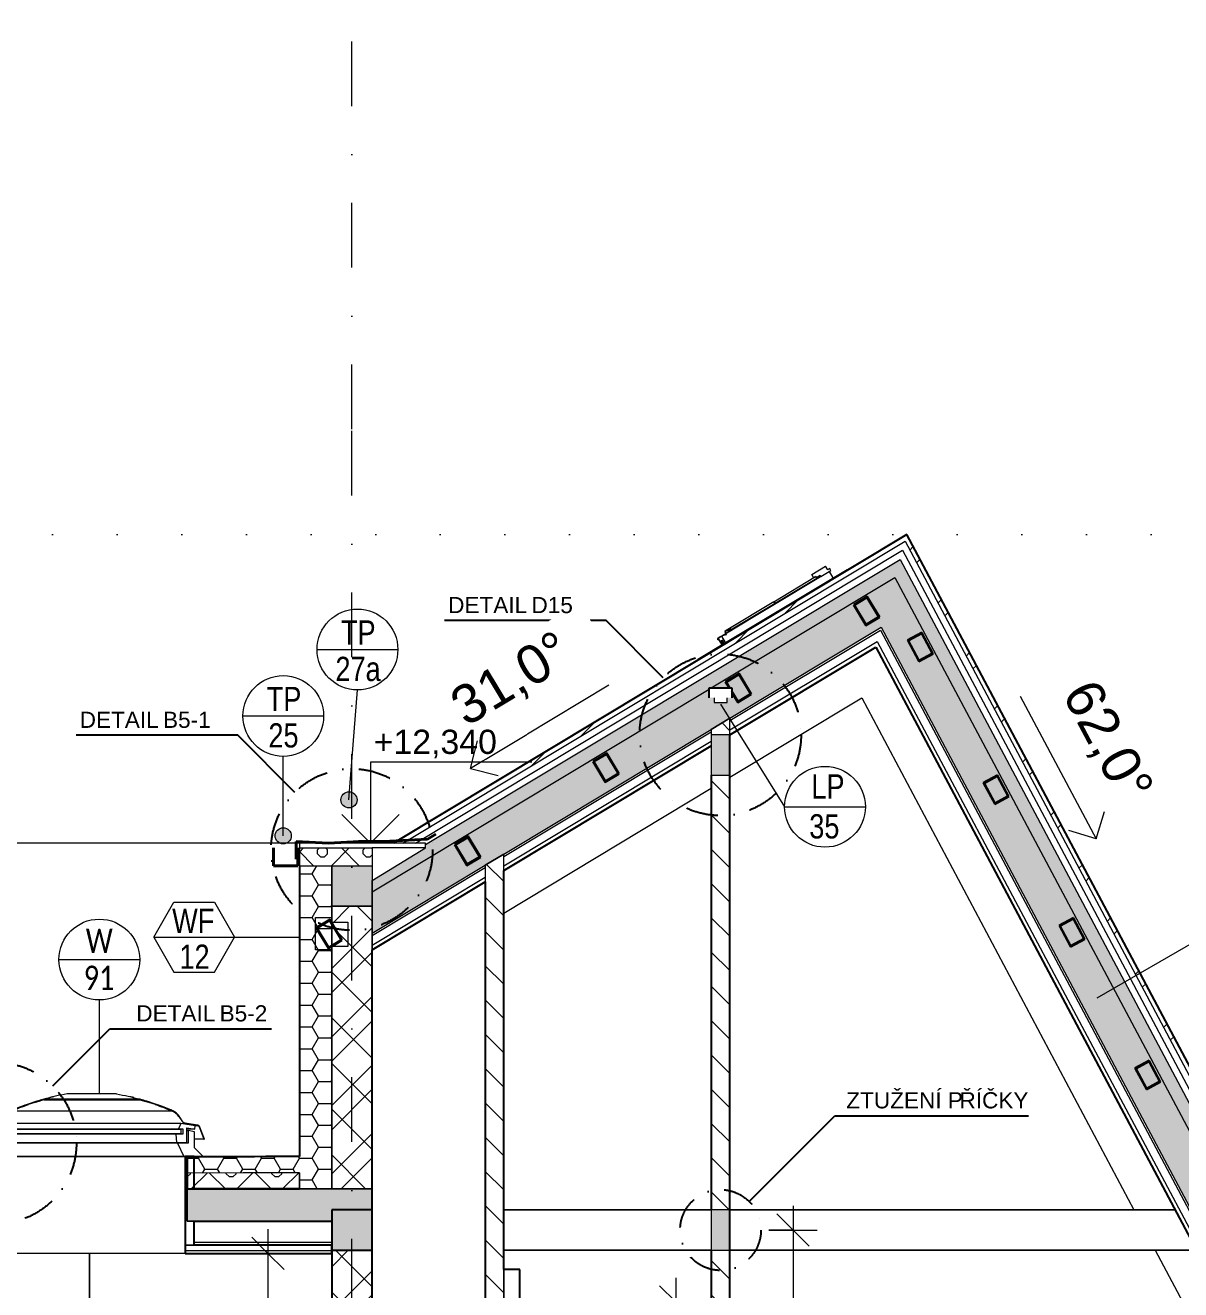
# Model space of a CAD drawing. Header units: millimetres. Extents: x -9657 to 178820, y -8645 to 72638.
# Drawn here: x -2624 to 4530, y 9576 to 17402 of the extents above; entities that cross this region are included whole.
import ezdxf

# ---------------------------------------------------------------- set-up
doc = ezdxf.new("R2010")
doc.units = ezdxf.units.MM
for name, pattern in [('HA_DashDot_10mm-S3mm', [1000, 400, -300, 0, -300]), ('HA_DashDot_4mm-S1mm', [400, 200, -100, 0, -100]), ('HA_Dot-S4mm', [400, 0, -400])]:
    doc.linetypes.add(name, pattern=pattern)
for name, color, linetype, lineweight in [('A-____-____-DIMS', 9, 'Continuous', 5), ('A-____-____-DIMS-100', 9, 'Continuous', 5), ('A-CLNG-____-MCUT', 9, 'Continuous', 25), ('A-CLNG-____-OTLN', 9, 'Continuous', 9), ('A-DETL-____-OTLN', 9, 'Continuous', 25), ('A-DETL-____-THIN', 9, 'Continuous', 9), ('A-DETL-____-WIDE', 9, 'Continuous', 40), ('A-DETL-GENF-OTLN', 9, 'Continuous', 9), ('A-FLOR-____-MCUT', 9, 'Continuous', 25), ('A-FLOR-____-OTLN', 9, 'Continuous', 9), ('A-FLOR-____-OVHD', 9, 'HA_DashDot_4mm-S1mm', 25), ('A-FLOR-____-PATT', 9, 'Continuous', 25), ('A-FLOR-LEVL-OTLN', 9, 'Continuous', 9), ('A-GENM-____-IDEN', 9, 'Continuous', 9), ('A-GLAZ-____-IDEN', 9, 'Continuous', 9), ('A-GLAZ-____-MCUT', 9, 'Continuous', 5), ('A-GLAZ-____-OTLN', 9, 'Continuous', 5), ('A-ROOF-____-MCUT', 9, 'Continuous', 25), ('A-ROOF-____-PATT', 9, 'Continuous', 25), ('A-WALL-____-MCUT', 9, 'Continuous', 25), ('A-WALL-____-OTLN', 9, 'Continuous', 9), ('A-WALL-____-PATT', 9, 'Continuous', 25), ('G-____-____-DIMS', 9, 'Continuous', 5), ('G-____-____-TEXT', 9, 'Continuous', 5), ('I-WALL-____-MCUT', 9, 'Continuous', 25), ('I-WALL-____-OTLN', 9, 'Continuous', 9), ('S-BEAM-____-MCUT', 9, 'Continuous', 25), ('S-COLS-____-OTLN', 9, 'Continuous', 9), ('S-GRID-____-OTLN', 9, 'Continuous', 5)]:
    doc.layers.add(name, color=color, linetype=linetype, lineweight=lineweight)
doc.styles.add('Arial_1', font='arial.ttf', dxfattribs={"height": 150})
doc.styles.add('Arial_2', font='arial.ttf', dxfattribs={"height": 100})
doc.styles.add('Arial_3', font='arial.ttf', dxfattribs={"width": 0.8, "height": 150})
doc.styles.add('Arial_4', font='arial.ttf', dxfattribs={"height": 240})
doc.styles.add('Calibri', font='calibri.ttf', dxfattribs={"width": 0.8, "height": 150})
doc.dimstyles.new('Inner_Dimensions_1', dxfattribs={"dimscale": 304.8, "dimtxt": 153.03891, "dimasz": 0.656168, "dimexe": 0.492126, "dimexo": 0.0625, "dimgap": 0.065617, "dimtad": 1, "dimdec": 0, "dimzin": 0, "dimdsep": 46, "dimtxsty": 'Arial_1', "dimblk1": 'OBLIQUE', "dimblk2": 'OBLIQUE', "dimsah": 1, "dimcen": 0.09, "dimdle": 0.492126, "dimazin": 0, "dimtfac": 1, "dimtdec": 4, "dimtix": 1, "dimtmove": 0, "dimatfit": 3, "dimfxl": 0.492126, "dimfxlon": 1, "dimtvp": 1, "dimtolj": 1, "dimtzin": 0, "dimlwd": 9, "dimlwe": 9, "dimarcsym": 2})
pattern_1 = [(45, (-4910.68, 1865.4), (-212.132, 212.132), []), (45, (-4760.68, 1865.4), (-212.132, 212.132), []), (315, (-4910.68, 1865.4), (141.4214, 141.4214), [])]
pattern_2 = [(135, (-4910.68, 1865.4), (-106.066, -106.066), [])]
pattern_3 = [(0, (-4910.684, 1865.4), (117.188, 67.658), [78.125, -156.25]), (120, (-4910.684, 1865.4), (-117.18755, 67.65879), [78.125, -156.25]), (60, (-4910.684, 1865.4), (0.00045, 135.31679), [0, -156.25, 78.125, 0])]
pattern_4 = [(45, (-4839.97, 1865.4), (-141.4214, 141.4214), []), (0, (-4614.63, 1931.64), (141.421, 141.421), [25, -257.843]), (45, (-4589.63, 1931.64), (-141.4214, 141.4214), [25, -175]), (90, (-4571.95, 1949.32), (-141.421, 141.421), [25, -257.843]), (135, (-4571.95, 1974.32), (-141.4214, -141.4214), [25, -175]), (0, (-4614.63, 1992), (141.421, 141.421), [25, -257.843]), (45, (-4632.3, 1974.32), (-141.4214, 141.4214), [25, -175]), (90, (-4632.31, 1949.32), (-141.421, 141.421), [25, -257.843]), (135, (-4614.63, 1931.64), (-141.4214, -141.4214), [25, -175]), (135, (-4647.13, 1865.4), (-141.4214, -141.4214), [])]

# ---------------------------------------------------------------- blocks, each defined once
blk = doc.blocks.new('Roof-Windows_VELUX_CXP_ISD-1 - CXP size 900x1200 _090120_-1781143-ŘEZ 3-3 OBJEKT C')
at = {"layer": 'A-GLAZ-____-MCUT', "color": 250}
for p, q in [((-1913.6, 10754.5), (-2509.9, 10754.5)), ((-2509.9, 10751.4), (-1913.6, 10751.4)), ((-2752.2, 10649.9), (-2776.1, 10615.7)), ((-2773.7, 10614), (-2749.8, 10648.2)), ((-2711.5, 10683.8), (-2710.2, 10681)), ((-2710.2, 10681), (-2711.5, 10683.8)), ((-1713.4, 10681), (-1712.1, 10683.8)), ((-1712.1, 10683.8), (-1713.4, 10681)), ((-1673.8, 10648.2), (-1649.9, 10614)), ((-1647.5, 10615.7), (-1671.3, 10649.9)), ((-2881.3, 10581), (-2908.3, 10506.9)), ((-2905.1, 10506.9), (-2878.4, 10580)), ((-2789.1, 10607.4), (-2865.9, 10593.9)), ((-2865.4, 10590.9), (-2788.5, 10604.5)), ((-2762.5, 10605.1), (-2852.1, 10589.3)), ((-2852.1, 10589.3), (-2848.5, 10568.6)), ((-2848.5, 10568.6), (-2799.3, 10577.3)), ((-2799.3, 10577.3), (-2799.3, 10487.2)), ((-2775.3, 10539.2), (-2775.3, 10570.8)), ((-2775.3, 10570.8), (-2749.3, 10570.8)), ((-1659.1, 10567.4), (-2764.5, 10567.4)), ((-2764.5, 10567.4), (-2764.5, 10543.4)), ((-2749.3, 10570.8), (-2762.5, 10605.1)), ((-1661.1, 10605.1), (-1674.3, 10570.8)), ((-1674.3, 10570.8), (-1648.3, 10570.8)), ((-1571.4, 10589.3), (-1661.1, 10605.1)), ((-1659.1, 10543.4), (-1659.1, 10567.4)), ((-1648.3, 10570.8), (-1648.3, 10539.2)), ((-1635.1, 10604.5), (-1558.2, 10590.9)), ((-1557.7, 10593.9), (-1634.5, 10607.4)), ((-1624.3, 10487.2), (-1624.3, 10577.3)), ((-1624.3, 10577.3), (-1575.1, 10568.6)), ((-1575.1, 10568.6), (-1571.4, 10589.3)), ((-1545.2, 10580), (-1518.5, 10506.9)), ((-1515.3, 10506.9), (-1542.3, 10581)), ((-2908.3, 10506.9), (-2905.1, 10506.9)), ((-2807.3, 10560.7), (-2848.3, 10553.4)), ((-2848.3, 10553.4), (-2848.3, 10454.7)), ((-2807.3, 10483), (-2807.3, 10560.7)), ((-2799.3, 10487.2), (-2736.6, 10487.2)), ((-2731.1, 10539.2), (-2775.3, 10539.2)), ((-2764.5, 10543.4), (-1659.1, 10543.4)), ((-2736.6, 10487.2), (-2731.1, 10539.2)), ((-1648.3, 10539.2), (-1692.5, 10539.2)), ((-1692.5, 10539.2), (-1687, 10487.2)), ((-1687, 10487.2), (-1624.3, 10487.2)), ((-1575.3, 10553.4), (-1616.3, 10560.7)), ((-1616.3, 10560.7), (-1616.3, 10483)), ((-1575.3, 10454.7), (-1575.3, 10553.4)), ((-1518.5, 10506.9), (-1515.3, 10506.9)), ((-2848.3, 10454.7), (-2901.8, 10400)), ((-2742.6, 10483), (-2807.3, 10483)), ((-2782.3, 10400), (-2742.6, 10483)), ((-1681, 10483), (-1641.3, 10400)), ((-1616.3, 10483), (-1681, 10483)), ((-1521.8, 10400), (-1575.3, 10454.7)), ((-2901.8, 10400), (-2782.3, 10400)), ((-1641.3, 10400), (-1521.8, 10400))]:
    blk.add_line(p, q, dxfattribs=at)
for centre, radius, start, end in [((-2074.8, 9191.5), 1622.4, 105.55715, 113.10417), ((-2074.8, 9191.5), 1619.4, 105.58673, 113.10187), ((-2348.8, 9191.5), 1622.4, 66.89583, 74.44285), ((-2348.8, 9191.5), 1619.4, 66.89813, 74.41327), ((-2670.2, 10592.7), 100, 114.34215, 145.09852), ((-2670.2, 10592.7), 97, 114.34215, 145.09852), ((-1753.4, 10592.7), 97, 34.90148, 65.65785), ((-1753.4, 10592.7), 100, 34.90148, 65.65785), ((-2862.5, 10574.2), 20, 99.99323, 159.95019), ((-2862.5, 10574.2), 17, 99.99323, 159.95019), ((-2792.5, 10627.1), 20, 279.99323, 325.09852), ((-2792.5, 10627.1), 23, 279.99323, 325.09852), ((-1631.1, 10627.1), 23, 214.90148, 260.00677), ((-1631.1, 10627.1), 20, 214.90148, 260.00677), ((-1561.1, 10574.2), 17, 20.04981, 80.00677), ((-1561.1, 10574.2), 20, 20.04981, 80.00677)]:
    blk.add_arc(centre, radius, start, end, dxfattribs=at)
at = {"layer": 'A-GLAZ-____-OTLN', "color": 250}
for p, q in [((-2059.3, 10787.9), (-2364.3, 10787.9)), ((-1713.4, 10681), (-2710.2, 10681)), ((-1713.4, 10681), (-2710.2, 10681)), ((-2799.3, 10568.6), (-2848.5, 10568.6)), ((-1661.1, 10605.1), (-2762.5, 10605.1)), ((-2749.3, 10570.8), (-1674.3, 10570.8)), ((-1575.1, 10568.6), (-1624.3, 10568.6)), ((-2848.3, 10506.9), (-2905.1, 10506.9)), ((-2807.3, 10560.7), (-2799.3, 10560.7)), ((-2736.6, 10487.2), (-1687, 10487.2)), ((-1692.5, 10539.2), (-2731.1, 10539.2)), ((-1624.3, 10560.7), (-1616.3, 10560.7)), ((-1518.5, 10506.9), (-1575.3, 10506.9)), ((-1681, 10483), (-2742.6, 10483)), ((-2782.3, 10400), (-1641.3, 10400))]:
    blk.add_line(p, q, dxfattribs=at)
for points in [[(-2710.2, 10681), (-2675.3, 10695.9), (-2639.8, 10709.6), (-2603.9, 10722)], [(-2567.4, 10734.2), (-2547.5, 10740.5), (-2527.4, 10746.5), (-2507.3, 10752.1)], [(-2364.3, 10787.9), (-2388.8, 10783.4), (-2437.6, 10773.4), (-2485.9, 10761.2), (-2509.9, 10754.5)], [(-2059.3, 10787.9), (-2034.8, 10783.4), (-1985.9, 10773.4), (-1937.6, 10761.2), (-1913.6, 10754.5)], [(-1916.3, 10752.1), (-1895.8, 10746.4), (-1875.3, 10740.3), (-1855, 10733.8)], [(-1819.7, 10722), (-1783.8, 10709.6), (-1748.4, 10695.9), (-1713.4, 10681)], [(-2734.4, 10665.4), (-2733, 10666.7), (-2731.5, 10667.9), (-2730, 10669.1)], [(-1693.6, 10669.1), (-1692.1, 10667.9), (-1690.6, 10666.7), (-1689.2, 10665.4)], [(-2788.5, 10604.5), (-2787, 10604.7), (-2784.1, 10605.5), (-2780.1, 10607.6), (-2776.5, 10610.4), (-2774.5, 10612.7), (-2773.7, 10614)], [(-1649.9, 10614), (-1649.1, 10612.7), (-1647.1, 10610.4), (-1643.5, 10607.6), (-1639.5, 10605.5), (-1636.6, 10604.7), (-1635.1, 10604.5)]]:
    blk.add_open_spline(points, degree=3, dxfattribs=at)
for points, knots in [([(-2523.5, 10750.6), (-2529.3, 10749), (-2551, 10742.6), (-2572.5, 10735.8), (-2588.3, 10730.5)], [0.4504462, 0.4504462, 0.4504462, 0.4504462, 0.5, 0.6371976, 0.6371976, 0.6371976, 0.6371976]), ([(-2446.3, 10770.8), (-2448.6, 10770.3), (-2457.2, 10768.2), (-2465.8, 10766.1), (-2472.1, 10764.5)], [0.23055033, 0.23055033, 0.23055033, 0.23055033, 0.25, 0.3038544, 0.3038544, 0.3038544, 0.3038544]), ([(-1951.5, 10764.5), (-1957.8, 10766.1), (-1966.4, 10768.2), (-1975, 10770.3), (-1977.3, 10770.8)], [-0.3038544, -0.3038544, -0.3038544, -0.3038544, -0.25, -0.23055033, -0.23055033, -0.23055033, -0.23055033]), ([(-1835.3, 10730.5), (-1851, 10735.8), (-1872.6, 10742.6), (-1894.3, 10749), (-1900.1, 10750.6)], [-0.6371976, -0.6371976, -0.6371976, -0.6371976, -0.5, -0.4504462, -0.4504462, -0.4504462, -0.4504462]), ([(-2736.4, 10667.7), (-2737.9, 10666.3), (-2743.7, 10660.9), (-2748.8, 10654.8), (-2752.2, 10649.9)], [0.5552585, 0.5552585, 0.5552585, 0.5552585, 0.6666667, 1, 1, 1, 1]), ([(-2711.5, 10683.8), (-2716.9, 10681.3), (-2723.8, 10677.4), (-2730.3, 10672.7), (-2731.8, 10671.4)], [0, 0, 0, 0, 0.3333333, 0.4447415, 0.4447415, 0.4447415, 0.4447415]), ([(-2618.7, 10720), (-2621.5, 10719), (-2652.7, 10707.8), (-2683.6, 10695.7), (-2711.5, 10683.8)], [0.7257366, 0.7257366, 0.7257366, 0.7257366, 0.75, 1, 1, 1, 1]), ([(-1712.1, 10683.8), (-1740, 10695.7), (-1770.9, 10707.8), (-1802.1, 10719), (-1804.9, 10720)], [-1, -1, -1, -1, -0.75, -0.7257366, -0.7257366, -0.7257366, -0.7257366]), ([(-1691.8, 10671.4), (-1693.3, 10672.7), (-1699.7, 10677.4), (-1706.6, 10681.3), (-1712.1, 10683.8)], [-0.4447415, -0.4447415, -0.4447415, -0.4447415, -0.3333333, 0, 0, 0, 0]), ([(-1671.3, 10649.9), (-1674.8, 10654.8), (-1679.9, 10660.9), (-1685.7, 10666.3), (-1687.2, 10667.7)], [-1, -1, -1, -1, -0.6666667, -0.5552585, -0.5552585, -0.5552585, -0.5552585]), ([(-2865.9, 10593.9), (-2867.7, 10593.6), (-2870.2, 10592.8), (-2873.2, 10591.1), (-2875, 10589.8), (-2876.3, 10588.6), (-2877.5, 10587.4), (-2879.4, 10585), (-2880.7, 10582.7), (-2881.3, 10581)], [0, 0, 0, 0, 0.25, 0.375, 0.5, 0.5625, 0.625, 0.75, 1, 1, 1, 1]), ([(-1542.3, 10581), (-1543, 10582.7), (-1544.1, 10585), (-1546.3, 10587.7), (-1547.9, 10589.2), (-1549.3, 10590.3), (-1550.7, 10591.3), (-1553.4, 10592.8), (-1555.9, 10593.6), (-1557.7, 10593.9)], [-1, -1, -1, -1, -0.75, -0.625, -0.5, -0.4375, -0.375, -0.25, 0, 0, 0, 0])]:
    blk.add_open_spline(points, degree=3, knots=knots, dxfattribs=at)
blk = doc.blocks.new('Roof-Windows_VELUX_GLL_1061 - CK02-1785915-ŘEZ 3-3 OBJEKT C')
at = {"layer": 'A-GLAZ-____-OTLN', "color": 250}
blk.add_line((2299.1, 13988.1), (2299.6, 13987.2), dxfattribs=at)
for centre, radius, start, end in [((1740.9, 13628.1), 36.5, 114.04752, 120.00698), ((1740.9, 13628.1), 35.5, 113.85161, 119.9931), ((1664.5, 13601.8), 2.83, 135.06556, 301), ((1687.7, 13589.1), 3.7, 109.89617, 211), ((1687.7, 13589.1), 1.7, 109.89617, 211)]:
    blk.add_arc(centre, radius, start, end, dxfattribs=at)
blk = doc.blocks.new('Roof-Windows_VELUX_GLL_1061 - CK02-V14-ŘEZ 3-3 OBJEKT C')
at = {"layer": 'A-GLAZ-____-OTLN', "color": 250}
for p, q in [((1711.6, 13581.2), (2464.2, 14033.4)), ((2244.8, 14001.4), (2331.1, 14053.3)), ((2302.5, 13990.6), (2363.3, 14027.1)), ((2344.2, 14031.5), (2331.1, 14053.3)), ((2356.3, 14038.8), (2344.2, 14031.5)), ((2378.4, 13981.9), (2354.4, 14021.8)), ((2363.3, 14027.1), (2356.3, 14038.8)), ((2466.7, 14029.1), (2464.2, 14033.4)), ((2299.6, 13987.2), (1688.3, 13619.9)), ((2011.2, 13834.2), (2269.1, 13989.2)), ((2276.1, 13977.7), (2018.1, 13822.7)), ((2277.6, 13975.2), (2019.6, 13820.2)), ((2255.7, 13983.2), (2244.8, 14001.4)), ((2255.7, 13983.2), (2270.8, 13992.3)), ((2269.1, 13989.2), (2276.1, 13977.7)), ((2270.8, 13992.3), (2275.3, 13984.8)), ((2275.3, 13984.8), (2297.8, 13998.4)), ((2276.1, 13977.7), (2277.6, 13975.2)), ((2294.2, 13996.2), (2299.1, 13988.1)), ((2297.8, 13998.4), (2302.5, 13990.6)), ((2299.1, 13988.1), (2299.6, 13987.2)), ((2011.2, 13834.2), (1725.3, 13662.5)), ((2018.1, 13822.7), (1732.3, 13650.9)), ((2019.6, 13820.2), (1733.8, 13648.4)), ((2011.2, 13834.2), (2018.1, 13822.7)), ((2018.1, 13822.7), (2011.2, 13834.2)), ((2018.1, 13822.7), (2019.6, 13820.2)), ((2019.6, 13820.2), (2018.1, 13822.7)), ((1711.6, 13581.2), (1688.3, 13619.9)), ((1722.6, 13659.7), (1707.4, 13650.6)), ((1707.4, 13650.6), (1714.7, 13631.5)), ((1708.7, 13650.1), (1723.1, 13658.8)), ((1716.7, 13629.1), (1708.7, 13650.1)), ((1731.3, 13649.4), (1716.2, 13640.3)), ((1716.2, 13640.3), (1717.3, 13637.3)), ((1732.3, 13650.9), (1725.3, 13662.5)), ((1734.1, 13647.4), (1728, 13657.4)), ((1744.2, 13667.2), (1730.5, 13663.1)), ((1730.7, 13662.1), (1740.8, 13665.1)), ((1732.9, 13646.7), (1731.3, 13649.4)), ((1733.8, 13648.4), (1732.3, 13650.9)), ((1740.8, 13665.1), (1744.2, 13667.2)), ((1540.1, 13478.1), (1711.6, 13581.2)), ((1666, 13599.4), (1668.9, 13601.1)), ((1690.7, 13568.6), (1667.7, 13607)), ((1668.9, 13601.1), (1689, 13567.6)), ((1678, 13589.8), (1701.3, 13598.2)), ((1684.6, 13587.2), (1694.4, 13570.9)), ((1696.1, 13571.9), (1686.3, 13588.3)), ((1701.4, 13598), (1686.5, 13592.6)), ((1687.2, 13590.7), (1691.9, 13592.5)), ((1691.9, 13592.5), (1701.5, 13576.6)), ((1711.6, 13581.2), (1714.1, 13576.9)), ((1714.1, 13576.9), (1711.6, 13581.2)), ((1540.1, 13478.1), (1542.7, 13473.9))]:
    blk.add_line(p, q, dxfattribs=at)
for centre, radius, start, end in [((1733.8, 13532.7), 100.7, 100.93413, 135.06556), ((1731.3, 13531.2), 99, 118.91634, 130.0115), ((1731.3, 13531.2), 99, 107.85253, 118.91633), ((1731.4, 13530.8), 99.3, 98.4924, 107.83387), ((1740.9, 13628.1), 36.5, 106.56542, 120.00698), ((1740.9, 13628.1), 35.5, 106.56542, 119.9931), ((1664.5, 13601.8), 2.83, 135.06556, 301), ((1687.7, 13589.1), 3.7, 109.89617, 211), ((1687.7, 13589.1), 1.7, 109.89617, 211)]:
    blk.add_arc(centre, radius, start, end, dxfattribs=at)
blk = doc.blocks.new('VĚNEC OSA C3 - VĚNEC OSA C3-2082209-ŘEZ 3-3 OBJEKT C')
at = {"layer": 'A-FLOR-____-OTLN', "color": 50}
for p, q in [((1738.2, 12748), (2554.5, 13238.5)), ((2554.5, 13238.5), (4239.2, 10070)), ((338.2, 11906.8), (1623.2, 12678.9)), ((1621.8, 10070), (338.2, 10070)), ((4239.2, 10070), (1738.2, 10070)), ((338.2, 9820), (1621.8, 9820)), ((1738.2, 9820), (4372.1, 9820)), ((4372.1, 9820), (4743.2, 9122.1))]:
    blk.add_line(p, q, dxfattribs=at)
blk = doc.blocks.new('185-01_OBJEKT C_Central_rvt-1-ŘEZ 3-3 OBJEKT C')
at = {"layer": 'A-FLOR-____-PATT', "lineweight": 9}
h = blk.add_hatch(color=254, dxfattribs=at)
h.paths.add_polyline_path([(-5661.8, 10000), (-2801.8, 10000), (-2801.8, 10200), (-5661.8, 10200)])
h.paths.add_polyline_path([(-726.8, 10000), (-476.8, 10000), (-476.8, 10200), (-1621.8, 10200), (-1621.8, 10000), (-824.9, 10000)])
at = {"layer": 'A-ROOF-____-PATT', "lineweight": 5}
h = blk.add_hatch(dxfattribs=at)
h.set_pattern_fill('FP_6', color=8, style=0, pattern_type=2)
h.set_pattern_definition([(45, (-4910.7, 1865.4), (-251.447, 251.447), []), (45, (-4910.7, 2246.4), (-251.447, 251.447), [])])
h.paths.add_polyline_path([(5183.2, 9768.7), (5183.2, 9832.6), (2834.4, 14250), (-344.4, 12340), (-286.1, 12340), (2822.8, 14208), (5099, 9927.1)])
h = blk.add_hatch(dxfattribs=at)
h.set_pattern_fill('FP_5', color=250, style=0, pattern_type=2)
h.set_pattern_definition(pattern_3)
h.paths.add_polyline_path([(5091.7, 9600), (5182.3, 9600), (2791.7, 14096), (-146.2, 12330.7), (-146.8, 12310), (-476.8, 12108.9), (-476.4, 12039), (1610.7, 13293.1), (1610.7, 13300), (1622.3, 13300), (2760.7, 13984), (5071.5, 9637.9)])
h = blk.add_hatch(dxfattribs=at)
h.set_pattern_fill('FP_5', color=250, style=0, pattern_type=2)
h.set_pattern_definition(pattern_3)
h.paths.add_polyline_path([(4842.5, 9600), (5091.7, 9600), (2760.7, 13984), (1622.3, 13300), (1750.7, 13300), (1750.7, 13240), (1720.7, 13240), (1720.7, 13210), (1640.7, 13210), (1640.7, 13240), (1610.7, 13240), (1610.7, 13293.1), (-476.8, 12038.8), (-476.4, 11782.3), (2675.2, 13676), (4822.3, 9637.9)])
h = blk.add_hatch(dxfattribs=at)
h.set_pattern_fill('FP_5', color=250, style=0, pattern_type=2)
h.set_pattern_definition(pattern_3)
h.paths.add_polyline_path([(-5381.8, 10284.3), (-2801.8, 10293.4), (-2801.8, 10393.4), (-5381.8, 10384.3)])
h.paths.add_polyline_path([(-1621.8, 10297.5), (-926.8, 10300), (-926.8, 10400), (-1621.8, 10397.6)])
h = blk.add_hatch(dxfattribs=at)
h.set_pattern_fill('FP_1', color=250, style=0, pattern_type=2)
h.set_pattern_definition(pattern_4)
h.paths.add_polyline_path([(-5381.8, 10200), (-2801.8, 10200), (-2801.8, 10293.4), (-5381.8, 10284.3), (-5381.8, 10263)])
h.paths.add_polyline_path([(-926.8, 10200), (-926.8, 10300), (-1621.8, 10297.5), (-1621.8, 10200), (-1521.8, 10200)])
at = {"layer": 'A-WALL-____-PATT', "lineweight": 5}
h = blk.add_hatch(dxfattribs=at)
h.set_pattern_fill('FP_4', color=250, style=0, pattern_type=2)
h.set_pattern_definition(pattern_2)
h.paths.add_polyline_path([(1738.2, 7070), (1738.2, 9820), (1623.2, 9820), (1623.2, 7070)])
h.paths.add_polyline_path([(1738.2, 10070), (1738.2, 13113), (1623.2, 13043.9), (1623.2, 13010.1), (1736.8, 13010.1), (1736.8, 12760.1), (1623.2, 12760.1), (1623.2, 10070), (1736.8, 10070)])
h = blk.add_hatch(dxfattribs=at)
h.set_pattern_fill('FP_4', color=250, style=0, pattern_type=2)
h.set_pattern_definition(pattern_2)
h.paths.add_polyline_path([(338.2, 7070), (338.2, 12271.8), (223.2, 12202.7), (223.2, 7070)])
h = blk.add_hatch(dxfattribs=at)
h.set_pattern_fill('FP_5', color=250, style=0, pattern_type=2)
h.set_pattern_definition(pattern_3)
h.paths.add_polyline_path([(-726.8, 10200), (-726.8, 12200), (-926.8, 12200), (-926.8, 10200), (-824.9, 10200)])
at = {"layer": 'A-WALL-____-PATT', "lineweight": 9}
for points in [[(-476.8, 11950), (-476.8, 12200), (-726.8, 12200), (-726.8, 11950), (-650.6, 11950)], [(1736.8, 9820), (1738.2, 9820), (1738.2, 10070), (1736.8, 10070), (1736.8, 9950.5)], [(-476.8, 9820), (-476.8, 10000), (-726.8, 10000), (-726.8, 9820)]]:
    blk.add_hatch(color=254, dxfattribs=at).paths.add_polyline_path(points)
at = {"layer": 'A-WALL-____-PATT', "lineweight": 5}
h = blk.add_hatch(dxfattribs=at)
h.set_pattern_fill('FP_3', color=250, style=0, pattern_type=2)
h.set_pattern_definition(pattern_1)
h.paths.add_polyline_path([(-476.8, 10200), (-476.8, 11950), (-726.8, 11950), (-726.8, 10200)])
h = blk.add_hatch(dxfattribs=at)
h.set_pattern_fill('FP_3', color=250, style=0, pattern_type=2)
h.set_pattern_definition(pattern_1)
h.paths.add_polyline_path([(-726.8, 7070), (-476.8, 7070), (-476.8, 9820), (-726.8, 9820), (-726.8, 7137.5)])
at = {"layer": 'A-CLNG-____-MCUT', "color": 10}
for p, q in [((-1634.3, 9852), (-1634.3, 9800)), ((-1634.3, 9800), (-726.8, 9800)), ((-726.8, 9852), (-1579.3, 9852)), ((-726.8, 9800), (-726.8, 9852))]:
    blk.add_line(p, q, dxfattribs=at)
at = {"layer": 'A-CLNG-____-MCUT', "color": 50, "lineweight": 9}
for p, q in [((-1579.3, 9852), (-1634.3, 9852)), ((-726.8, 9816), (-1634.3, 9816))]:
    blk.add_line(p, q, dxfattribs=at)
at = {"layer": 'A-CLNG-____-OTLN', "color": 50}
blk.add_line((-1634.3, 9800), (-2789.3, 9800), dxfattribs=at)
at = {"layer": 'A-FLOR-____-MCUT', "color": 50, "lineweight": 9}
for p, q in [((-1579.3, 10200), (-1621.8, 10200)), ((-1621.8, 10200), (-1621.8, 10000)), ((-726.8, 10200), (-926.8, 10200)), ((-476.8, 10200), (-726.8, 10200)), ((-1621.8, 10000), (-1579.3, 10000))]:
    blk.add_line(p, q, dxfattribs=at)
at = {"layer": 'A-FLOR-____-MCUT', "color": 10}
for p, q in [((-926.8, 10200), (-1579.3, 10200)), ((-476.8, 10000), (-476.8, 10200)), ((-476.8, 10070), (-726.8, 10070)), ((-726.8, 10070), (-726.8, 9820)), ((-476.8, 9820), (-476.8, 10070)), ((-1579.3, 10000), (-726.8, 10000)), ((-726.8, 9820), (-476.8, 9820))]:
    blk.add_line(p, q, dxfattribs=at)
at = {"layer": 'A-ROOF-____-MCUT', "color": 10}
for p, q in [((2834.4, 14250), (-344.4, 12340)), ((5183.2, 9832.6), (2834.4, 14250)), ((1738.2, 13010.9), (2641.3, 13553.5)), ((2641.3, 13553.5), (4743.2, 9600.4)), ((338.2, 12169.7), (1621.8, 12941)), ((-476.8, 11680), (223.2, 12100.6)), ((-1621.8, 10397.6), (-1621.8, 10200)), ((-1621.8, 10200), (-926.8, 10200))]:
    blk.add_line(p, q, dxfattribs=at)
at = {"layer": 'A-ROOF-____-MCUT', "color": 50, "lineweight": 9}
for p, q in [((-286.1, 12340), (2822.8, 14208)), ((2822.8, 14208), (5183.2, 9768.7)), ((-208.4, 12340), (2807.2, 14152)), ((-146.2, 12330.7), (2791.7, 14096)), ((2791.7, 14096), (5182.3, 9600)), ((2807.2, 14152), (5183.2, 9683.5)), ((1622.3, 13300), (2760.7, 13984)), ((2760.7, 13984), (5091.7, 9600)), ((1738.2, 13113), (2675.2, 13676)), ((1738.2, 13098.4), (2670.4, 13658.5)), ((2670.4, 13658.5), (4743.2, 9760.1)), ((2675.2, 13676), (4743.2, 9786.8)), ((1738.2, 13040.1), (2651, 13588.5)), ((2651, 13588.5), (4743.2, 9653.6)), ((-476.8, 12038.8), (1610.7, 13293.1)), ((1623.2, 13043.9), (1738.2, 13113)), ((338.2, 12271.8), (1623.2, 13043.9)), ((338.2, 12257.2), (1623.2, 13029.3)), ((338.2, 12198.9), (1621.8, 12970.2)), ((223.2, 12202.7), (338.2, 12271.8)), ((-476.8, 11782.1), (223.2, 12202.7)), ((-476.8, 11767.5), (223.2, 12188.1)), ((-476.8, 11709.2), (223.2, 12129.8)), ((-476.8, 12108.9), (-476.8, 12038.8)), ((-476.8, 12038.8), (-476.8, 11950)), ((-476.8, 11950), (-476.8, 11782.1)), ((-476.8, 11782.1), (-476.8, 11767.5)), ((-476.8, 11767.5), (-476.8, 11709.2)), ((-476.8, 11709.2), (-476.8, 11680)), ((-926.8, 10200), (-926.8, 10300))]:
    blk.add_line(p, q, dxfattribs=at)
at = {"layer": 'A-ROOF-____-MCUT', "color": 10, "flags": 128}
blk.add_lwpolyline([(-926.8, 10400), (-996.3, 10399.8), (-1065.8, 10399.5), (-1135.3, 10399.3), (-1204.8, 10399), (-1274.3, 10398.8), (-1343.8, 10398.5), (-1413.3, 10398.3), (-1482.8, 10398), (-1552.3, 10397.8), (-1621.8, 10397.6)], dxfattribs=at)
at = {"layer": 'A-ROOF-____-MCUT', "color": 50, "lineweight": 9, "flags": 128}
blk.add_lwpolyline([(-926.8, 10300), (-1274.3, 10298.8), (-1621.8, 10297.5)], dxfattribs=at)
at = {"layer": 'A-WALL-____-MCUT', "color": 50, "lineweight": 9}
for p, q in [((1738.2, 13113), (1623.2, 13043.9)), ((1738.2, 13098.4), (1738.2, 13113)), ((1738.2, 13040.1), (1738.2, 13098.4)), ((1623.2, 13043.9), (1623.2, 13029.3)), ((1623.2, 13029.3), (1623.2, 13010.1)), ((1738.2, 13010.9), (1738.2, 13040.1)), ((338.2, 12271.8), (223.2, 12202.7)), ((338.2, 12257.2), (338.2, 12271.8)), ((338.2, 12198.9), (338.2, 12257.2)), ((-726.8, 11950), (-726.8, 12200)), ((-726.8, 12200), (-726.8, 11950)), ((223.2, 12202.7), (223.2, 12188.1)), ((223.2, 12188.1), (223.2, 12129.8)), ((338.2, 12169.7), (338.2, 12198.9)), ((-476.8, 12038.8), (-476.8, 12108.9)), ((223.2, 12129.8), (223.2, 12100.6)), ((-476.8, 11950), (-476.8, 12038.8)), ((-726.8, 11950), (-726.8, 10200)), ((-476.8, 11950), (-726.8, 11950)), ((-726.8, 10200), (-726.8, 11950)), ((-726.8, 11950), (-476.8, 11950)), ((-476.8, 11782.1), (-476.8, 11950)), ((-476.8, 11767.5), (-476.8, 11782.1)), ((-476.8, 11709.2), (-476.8, 11767.5)), ((-476.8, 11680), (-476.8, 11709.2)), ((-926.8, 10300), (-926.8, 10200)), ((-1621.8, 10000), (-1621.8, 10200)), ((-1621.8, 10200), (-1579.3, 10200)), ((-926.8, 10200), (-726.8, 10200)), ((-726.8, 10200), (-476.8, 10200)), ((1736.8, 10070), (1738.2, 10070)), ((1738.2, 10070), (1736.8, 10070)), ((-1579.3, 10000), (-1621.8, 10000)), ((-1634.3, 9852), (-1579.3, 9852)), ((-476.8, 9820), (-726.8, 9820)), ((-726.8, 9820), (-476.8, 9820)), ((1738.2, 9820), (1736.8, 9820)), ((1736.8, 9820), (1738.2, 9820)), ((338.2, 7200), (338.2, 9700)), ((338.2, 9700), (338.2, 7200))]:
    blk.add_line(p, q, dxfattribs=at)
at = {"layer": 'A-WALL-____-MCUT', "color": 10}
blk.add_line((-926.8, 12200), (-926.8, 10400), dxfattribs=at)
at = {"layer": 'A-WALL-____-OTLN', "color": 50}
for p, q in [((-926.8, 12340), (-4396.8, 12340)), ((-1579.3, 9870), (-726.8, 9870))]:
    blk.add_line(p, q, dxfattribs=at)
at = {"layer": 'I-WALL-____-MCUT', "color": 10}
for p, q in [((1738.2, 10070), (1738.2, 13010.9)), ((1623.2, 12760.1), (1623.2, 10070)), ((338.2, 9700), (338.2, 12169.7)), ((223.2, 12100.6), (223.2, 7200)), ((-476.8, 10200), (-476.8, 11680)), ((-1634.3, 10400), (-1634.3, 9852)), ((-1579.3, 10400), (-1634.3, 10400)), ((-1579.3, 10200), (-1579.3, 10400)), ((1738.2, 9820), (1738.2, 10070)), ((-1579.3, 9852), (-1579.3, 10000)), ((-726.8, 10000), (-726.8, 9820)), ((-476.8, 9820), (-476.8, 10000)), ((-726.8, 9820), (-726.8, 7200)), ((-476.8, 7200), (-476.8, 9820)), ((1623.2, 9820), (1623.2, 7200)), ((1738.2, 7200), (1738.2, 9820)), ((438.2, 9700), (338.2, 9700)), ((438.2, 8100), (438.2, 9700))]:
    blk.add_line(p, q, dxfattribs=at)
at = {"layer": 'I-WALL-____-OTLN', "color": 50}
for p, q in [((338.2, 10070), (1621.8, 10070)), ((1621.8, 10070), (338.2, 10070)), ((1738.2, 10070), (4493.5, 10070)), ((4493.5, 10070), (1738.2, 10070)), ((-2226.8, 7200), (-2226.8, 9800)), ((1621.8, 9820), (338.2, 9820)), ((338.2, 9820), (1621.8, 9820)), ((4626.4, 9820), (1738.2, 9820)), ((1738.2, 9820), (4626.4, 9820))]:
    blk.add_line(p, q, dxfattribs=at)
at = {"layer": 'S-COLS-____-OTLN', "color": 50}
blk.add_line((-2224.3, 7200), (-2224.3, 9800), dxfattribs=at)
at = {"layer": 'A-FLOR-____-OTLN', "color": 50, "lineweight": 9}
blk.add_blockref('VĚNEC OSA C3 - VĚNEC OSA C3-2082209-ŘEZ 3-3 OBJEKT C', (0, 0), dxfattribs=at)
at = {"layer": 'A-GLAZ-____-OTLN', "color": 50, "lineweight": 9}
for name in ['Roof-Windows_VELUX_GLL_1061 - CK02-V14-ŘEZ 3-3 OBJEKT C', 'Roof-Windows_VELUX_GLL_1061 - CK02-1785915-ŘEZ 3-3 OBJEKT C', 'Roof-Windows_VELUX_CXP_ISD-1 - CXP size 900x1200 _090120_-1781143-ŘEZ 3-3 OBJEKT C']:
    blk.add_blockref(name, (0, 0), dxfattribs=at)
blk = doc.blocks.new('BD Libuτ_IFC_210924_ifc-1-ŘEZ 3-3 OBJEKT C')
at = {"layer": 'S-BEAM-____-MCUT', "color": 10}
for p, q in [((2588.5, 13866.6), (2502.8, 13815.1)), ((2509.7, 13813.4), (2586.8, 13859.7)), ((2586.8, 13859.7), (2658.9, 13739.7)), ((2665.8, 13738), (2588.5, 13866.6)), ((2502.8, 13815.1), (2580.1, 13686.5)), ((2581.8, 13693.4), (2509.7, 13813.4)), ((2580.1, 13686.5), (2665.8, 13738)), ((2658.9, 13739.7), (2581.8, 13693.4)), ((2926.4, 13643.5), (2838.1, 13596.5)), ((2844.9, 13594.5), (2924.4, 13636.7)), ((2924.4, 13636.7), (2990.1, 13513.1)), ((2996.8, 13511.1), (2926.4, 13643.5)), ((2838.1, 13596.5), (2908.6, 13464.1)), ((2910.6, 13470.9), (2844.9, 13594.5)), ((2908.6, 13464.1), (2996.8, 13511.1)), ((2990.1, 13513.1), (2910.6, 13470.9)), ((1795.7, 13390.2), (1710, 13338.7)), ((1716.8, 13337), (1794, 13383.3)), ((1794, 13383.3), (1866.1, 13263.3)), ((1872.9, 13261.6), (1795.7, 13390.2)), ((1710, 13338.7), (1733.2, 13300)), ((1739, 13300), (1716.8, 13337)), ((1788.9, 13217), (1750.7, 13280.6)), ((1750.7, 13270.9), (1787.2, 13210.1)), ((1787.2, 13210.1), (1872.9, 13261.6)), ((1866.1, 13263.3), (1788.9, 13217)), ((975.6, 12897.4), (889.9, 12845.9)), ((889.9, 12845.9), (967.1, 12717.4)), ((896.7, 12844.2), (973.9, 12890.6)), ((968.8, 12724.2), (896.7, 12844.2)), ((973.9, 12890.6), (1046, 12770.6)), ((1052.8, 12768.9), (975.6, 12897.4)), ((967.1, 12717.4), (1052.8, 12768.9)), ((1046, 12770.6), (968.8, 12724.2)), ((3395.9, 12760.5), (3307.6, 12713.6)), ((3466.3, 12628.1), (3395.9, 12760.5)), ((3307.6, 12713.6), (3378, 12581.2)), ((3314.4, 12711.5), (3393.8, 12753.8)), ((3380.1, 12587.9), (3314.4, 12711.5)), ((3393.8, 12753.8), (3459.6, 12630.2)), ((3378, 12581.2), (3466.3, 12628.1)), ((3459.6, 12630.2), (3380.1, 12587.9)), ((118.4, 12382.4), (32.7, 12330.9)), ((39.6, 12329.2), (116.7, 12375.5)), ((116.7, 12375.5), (188.8, 12255.5)), ((195.7, 12253.8), (118.4, 12382.4)), ((32.7, 12330.9), (110, 12202.3)), ((111.7, 12209.2), (39.6, 12329.2)), ((110, 12202.3), (195.7, 12253.8)), ((188.8, 12255.5), (111.7, 12209.2)), ((-738.8, 11867.4), (-824.5, 11815.9)), ((-817.6, 11814.2), (-740.5, 11860.5)), ((-740.5, 11860.5), (-668.4, 11740.5)), ((-661.5, 11738.8), (-738.8, 11867.4)), ((3865.4, 11877.6), (3777.1, 11830.7)), ((3777.1, 11830.7), (3847.5, 11698.2)), ((3783.8, 11828.6), (3863.3, 11870.8)), ((3849.6, 11705), (3783.8, 11828.6)), ((3863.3, 11870.8), (3929, 11747.2)), ((3935.8, 11745.2), (3865.4, 11877.6)), ((-824.5, 11815.9), (-747.2, 11687.3)), ((-745.5, 11694.2), (-817.6, 11814.2)), ((-668.4, 11740.5), (-745.5, 11694.2)), ((3847.5, 11698.2), (3935.8, 11745.2)), ((3929, 11747.2), (3849.6, 11705)), ((-747.2, 11687.3), (-661.5, 11738.8)), ((4334.8, 10994.7), (4246.5, 10947.7)), ((4253.3, 10945.6), (4332.8, 10987.9)), ((4332.8, 10987.9), (4398.5, 10864.3)), ((4405.3, 10862.2), (4334.8, 10994.7)), ((4246.5, 10947.7), (4317, 10815.3)), ((4319, 10822), (4253.3, 10945.6)), ((4317, 10815.3), (4405.3, 10862.2)), ((4398.5, 10864.3), (4319, 10822)), ((4804.3, 10111.7), (4716, 10064.8)), ((4722.8, 10062.7), (4802.2, 10104.9)), ((4802.2, 10104.9), (4868, 9981.3)), ((4874.7, 9979.3), (4804.3, 10111.7)), ((4716, 10064.8), (4786.4, 9932.3)), ((4788.5, 9939.1), (4722.8, 10062.7)), ((4786.4, 9932.3), (4874.7, 9979.3)), ((4868, 9981.3), (4788.5, 9939.1))]:
    blk.add_line(p, q, dxfattribs=at)
blk = doc.blocks.new('HA_TAG_WD - Type Mark-1502833-ŘEZ 3-3 OBJEKT C')
at = {"layer": 'A-GLAZ-____-IDEN'}
blk.add_line((-2415.4, 11619.2), (-1915.4, 11619.2), dxfattribs=at)
blk.add_circle((-2165.4, 11619.2), 250, dxfattribs=at)
blk = doc.blocks.new('Spot Elevations - Default-792506-ŘEZ 3-3 OBJEKT C')
at = {"layer": 'G-____-____-DIMS', "lineweight": 9}
for p, q in [((-6949.9, 12840), (-5949.9, 12840)), ((-5949.9, 12840), (-5949.9, 12340)), ((-5949.9, 12340), (-6126.6, 12516.8)), ((-5773.1, 12516.8), (-5949.9, 12340))]:
    blk.add_line(p, q, dxfattribs=at)
blk = doc.blocks.new('DIMBLOCK39-ŘEZ 3-3 OBJEKT C')
at = {"layer": 'A-____-____-DIMS-100', "lineweight": 9}
for p, q in [((-1121.2, 9950), (-1121.2, 7050)), ((-1121.2, 9800), (-1221.2, 9900)), ((-971.2, 9800), (-1271.2, 9800)), ((-1121.2, 9800), (-1021.2, 9700)), ((-1121.2, 9800), (-971.2, 9800)), ((-1121.2, 7200), (-1221.2, 7300)), ((-971.2, 7200), (-1271.2, 7200)), ((-1121.2, 7200), (-1021.2, 7100)), ((-1121.2, 7200), (-971.2, 7200))]:
    blk.add_line(p, q, dxfattribs=at)
at = {"layer": 'A-____-____-DIMS-100', "color": 0, "lineweight": 9, "insert": (-1335.9, 8269.3), "char_height": 150, "width": 553.765, "attachment_point": 1, "rotation": 90, "line_spacing_factor": 0.941778, "style": 'Arial_1'}
blk.add_mtext('2600', dxfattribs=at)
blk = doc.blocks.new('_Oblique')
at = {"color": 0, "linetype": 'ByBlock', "lineweight": -2}
blk.add_line((-0.5, -0.5), (0.5, 0.5), dxfattribs=at)
blk = doc.blocks.new('DIMBLOCK40-ŘEZ 3-3 OBJEKT C')
at = {"layer": 'A-____-____-DIMS-100', "lineweight": 9}
for p, q in [((1403.1, 9650), (1403.1, 7050)), ((1403.1, 9500), (1303.1, 9600)), ((1553.1, 9500), (1253.1, 9500)), ((1403.1, 9500), (1503.1, 9400)), ((1403.1, 9500), (1553.1, 9500)), ((1403.1, 7200), (1303.1, 7300)), ((1553.1, 7200), (1253.1, 7200)), ((1403.1, 7200), (1503.1, 7100)), ((1403.1, 7200), (1553.1, 7200))]:
    blk.add_line(p, q, dxfattribs=at)
at = {"layer": 'A-____-____-DIMS-100', "color": 0, "lineweight": 9, "insert": (1188.4, 8119.3), "char_height": 150, "width": 553.765, "attachment_point": 1, "rotation": 90, "line_spacing_factor": 0.941778, "style": 'Arial_1'}
blk.add_mtext('2300', dxfattribs=at)
blk = doc.blocks.new('DIMBLOCK45-ŘEZ 3-3 OBJEKT C')
at = {"layer": 'A-____-____-DIMS-100', "lineweight": 9}
for p, q in [((2129.8, 9945), (2029.8, 10045)), ((2129.8, 10095), (2129.8, 7050)), ((1979.8, 9945), (2279.8, 9945)), ((2129.8, 9945), (1979.8, 9945)), ((2129.8, 9945), (2229.8, 9845)), ((2129.8, 7200), (2029.8, 7300)), ((2279.8, 7200), (1979.8, 7200)), ((2129.8, 7200), (2229.8, 7100)), ((2129.8, 7200), (2279.8, 7200))]:
    blk.add_line(p, q, dxfattribs=at)
at = {"layer": 'A-____-____-DIMS-100', "color": 0, "lineweight": 9, "insert": (1915, 8341.8), "char_height": 150, "width": 553.765, "attachment_point": 1, "rotation": 90, "line_spacing_factor": 0.941778, "style": 'Arial_1'}
blk.add_mtext('2745', dxfattribs=at)
blk = doc.blocks.new('HA_TAG_GM_Products1 - Generic-1835784-ŘEZ 3-3 OBJEKT C')
at = {"layer": 'A-GENM-____-IDEN'}
blk.add_line((8987.5, 3350), (9487.5, 3350), dxfattribs=at)
blk.add_circle((9237.5, 3350), 250, dxfattribs=at)

msp = doc.modelspace()

# ---------------------------------------------------------------- hatches: boundary and pattern name
at = {"layer": 'A-DETL-GENF-OTLN'}
for points in [[(1736.8, 12760.1), (1736.8, 13010.1), (1621.8, 13010.1), (1621.8, 12760.1)], [(1736.8, 9820), (1736.8, 10070), (1621.8, 10070), (1621.8, 9820)]]:
    msp.add_hatch(color=254, dxfattribs=at).paths.add_polyline_path(points)
at = {"layer": 'A-DETL-GENF-OTLN', "lineweight": 5}
h = msp.add_hatch(dxfattribs=at)
h.set_pattern_fill('FP_1', color=250, style=0, pattern_type=2)
h.set_pattern_definition(pattern_4)
h.paths.add_polyline_path([(-476.8, 12200), (-476.8, 12310), (-926.8, 12310), (-926.8, 12200), (-824.9, 12200)])
at = {"layer": 'A-GENM-____-IDEN'}
h = msp.add_hatch(color=256, dxfattribs=at)
edge = h.paths.add_edge_path()
edge.add_arc((-619.9, 12607.4), 50, 0, 360)
h = msp.add_hatch(color=256, dxfattribs=at)
edge = h.paths.add_edge_path()
edge.add_arc((-1026.8, 12384.8), 50, 0, 360)

# ---------------------------------------------------------------- linework, layer by layer
at = {"layer": 'A-DETL-____-OTLN'}
for p, q in [((972.2, 13717.2), (-27.8, 13717.2)), ((1325.8, 13363.7), (972.2, 13717.2)), ((1610.7, 13240), (1610.7, 13300)), ((1610.7, 13300), (1750.7, 13300)), ((1750.7, 13300), (1750.7, 13240)), ((-1308.9, 13007.1), (-2308.9, 13007.1)), ((-955.3, 12653.6), (-1308.9, 13007.1)), ((-2453.7, 10836.5), (-2100.2, 11190.1)), ((-2100.2, 11190.1), (-1100.2, 11190.1)), ((1857.5, 10121.8), (2387.8, 10652.1)), ((2387.8, 10652.1), (3587.8, 10652.1))]:
    msp.add_line(p, q, dxfattribs=at)
at = {"layer": 'A-DETL-____-THIN'}
for p, q in [((1640.7, 13240), (1640.7, 13210)), ((1720.7, 13210), (1720.7, 13240)), ((1640.7, 13210), (1720.7, 13210)), ((1680.7, 13199.1), (2077.1, 12564.8)), ((1736.8, 13010.1), (1621.8, 13010.1)), ((1621.8, 13010.1), (1621.8, 12760.1)), ((1736.8, 12760.1), (1736.8, 13010.1)), ((1621.8, 12760.1), (1736.8, 12760.1)), ((2077.1, 12564.8), (2577.1, 12564.8)), ((-146.2, 12340), (-926.8, 12340)), ((-926.8, 12340), (-926.8, 12310)), ((-926.8, 12310), (-926.8, 12200)), ((-926.8, 12310), (-476.8, 12310)), ((-146.8, 12310), (-476.8, 12310)), ((-476.8, 12310), (-476.8, 12108.9)), ((-476.8, 12108.9), (-146.8, 12310)), ((-146.2, 12310), (-146.2, 12340)), ((-926.8, 12200), (-476.8, 12200)), ((-1828.3, 11757.8), (-1703.3, 11974.3)), ((-1703.3, 11974.3), (-1453.3, 11974.3)), ((-1453.3, 11974.3), (-1328.3, 11757.8)), ((-826.8, 11680), (-826.8, 11880)), ((-826.8, 11880), (-726.8, 11880)), ((-726.8, 11850), (-626.8, 11850)), ((-626.8, 11850), (-626.8, 11700)), ((-1828.3, 11757.8), (-1328.3, 11757.8)), ((-1828.3, 11757.8), (-1703.3, 11541.3)), ((-1453.3, 11541.3), (-1328.3, 11757.8)), ((-1328.3, 11757.8), (-921.1, 11757.8)), ((4013.2, 11381.6), (4671.4, 11761.6)), ((-726.8, 11680), (-826.8, 11680)), ((-626.8, 11700), (-726.8, 11700)), ((-1703.3, 11541.3), (-1453.3, 11541.3)), ((1736.8, 10070), (1621.8, 10070)), ((1621.8, 10070), (1621.8, 9820)), ((1736.8, 9820), (1736.8, 10070)), ((1621.8, 9820), (1736.8, 9820))]:
    msp.add_line(p, q, dxfattribs=at)
msp.add_circle((2327.1, 12564.8), 250, dxfattribs=at)
at = {"layer": 'A-DETL-____-WIDE'}
for p, q in [((-133.3, 12364.4), (-82.1, 12395.6)), ((-1086.8, 12200), (-1086.8, 12310)), ((-946.8, 12240), (-946.8, 12350.5)), ((-746.8, 12340), (-946.8, 12350.5)), ((-936.8, 12310), (-936.8, 12200)), ((-746.8, 12340), (-556.8, 12350)), ((-561.8, 12350), (-406.8, 12350)), ((-406.8, 12350), (-133.3, 12364.4)), ((-936.8, 12200), (-1086.8, 12200))]:
    msp.add_line(p, q, dxfattribs=at)
at = {"layer": 'A-FLOR-____-OVHD'}
for centre, radius in [((1679.3, 13010.1), 500), ((-601.8, 12300), 500), ((-2807.3, 10483), 500), ((1680.7, 9945), 250)]:
    msp.add_circle(centre, radius, dxfattribs=at)
at = {"layer": 'A-FLOR-LEVL-OTLN', "linetype": 'HA_Dot-S4mm', "lineweight": 5}
msp.add_line((-9656.8, 14250), (16076.1, 14250), dxfattribs=at)
at = {"layer": 'A-GENM-____-IDEN'}
for p, q in [((-619.9, 12607.4), (-567.1, 13288.2)), ((-1026.8, 12384.8), (-1026.8, 12876.9))]:
    msp.add_line(p, q, dxfattribs=at)
for centre in [(-619.9, 12607.4), (-1026.8, 12384.8)]:
    msp.add_circle(centre, 50, dxfattribs=at)
at = {"layer": 'A-GLAZ-____-IDEN'}
msp.add_line((-2165.4, 10788.4), (-2165.4, 11364.7), dxfattribs=at)
at = {"layer": 'G-____-____-DIMS'}
msp.add_line((132.6, 12801.6), (304.1, 12758.8), dxfattribs=at)
at = {"layer": 'G-____-____-DIMS', "lineweight": 9}
msp.add_line((-926.8, 10400), (-3654.2, 10400), dxfattribs=at)
at = {"layer": 'S-GRID-____-OTLN', "linetype": 'HA_DashDot_10mm-S3mm', "lineweight": 9}
for p, q in [((-601.8, 14901.7), (-601.8, 17401.7)), ((-601.8, -4511.3), (-601.8, 14901.7))]:
    msp.add_line(p, q, dxfattribs=at)

# ---------------------------------------------------------------- block references
at = {"lineweight": 5}
for name in ['185-01_OBJEKT C_Central_rvt-1-ŘEZ 3-3 OBJEKT C', 'BD Libuτ_IFC_210924_ifc-1-ŘEZ 3-3 OBJEKT C']:
    msp.add_blockref(name, (0, 0), dxfattribs=at)
at = {"layer": 'A-GENM-____-IDEN'}
for p in [(-9804.6, 10188.2), (-10264.3, 9776.9)]:
    msp.add_blockref('HA_TAG_GM_Products1 - Generic-1835784-ŘEZ 3-3 OBJEKT C', p, dxfattribs=at)
at = {"layer": 'A-GLAZ-____-IDEN'}
msp.add_blockref('HA_TAG_WD - Type Mark-1502833-ŘEZ 3-3 OBJEKT C', (0, 0), dxfattribs=at)
at = {"layer": 'G-____-____-DIMS', "lineweight": 9, "extrusion": (0, 0, -1)}
msp.add_blockref('Spot Elevations - Default-792506-ŘEZ 3-3 OBJEKT C', (6436.6, 0), dxfattribs=at)

# ---------------------------------------------------------------- texts
at = {"layer": 'A-GENM-____-IDEN', "lineweight": 5, "char_height": 150, "attachment_point": 1, "style": 'Arial_3'}
for s, insert, width in [('TP', (-669.1, 13718.4), 256.54), ('27a', (-703.5, 13493), 339.915), ('TP', (-1128.8, 13307.1), 256.54), ('25', (-1118.4, 13081.7), 230.886)]:
    msp.add_mtext(s, dxfattribs=dict(at, insert=insert, width=width))
at = {"layer": 'A-GLAZ-____-IDEN', "lineweight": 5, "char_height": 150, "attachment_point": 1, "style": 'Calibri'}
for s, insert, width in [('W', (-2249, 11809.8), 211.645), ('91', (-2262.2, 11581.2), 243.713)]:
    msp.add_mtext(s, dxfattribs=dict(at, insert=insert, width=width))
at = {"layer": 'G-____-____-TEXT', "color": 7, "lineweight": 9, "attachment_point": 1}
for s, insert, char_height, width, style in [('DETAIL ', (-5.8, 13863.2), 100, 625.316, 'Arial_2'), ('D15', (510.1, 13863.2), 100, 312.658, 'Arial_2'), ('DETAIL ', (-2287, 13153.1), 100, 625.316, 'Arial_2'), ('B5-1', (-1771.1, 13153.1), 100, 360.759, 'Arial_2'), ('LP', (2243.1, 12765.7), 150, 250.126, 'Arial_3'), ('35', (2230.1, 12518.7), 150, 230.886, 'Arial_3'), ('WF', (-1714.4, 11933.8), 150, 333.502, 'Arial_3'), ('12', (-1669.2, 11711.8), 150, 230.886, 'Arial_3'), ('DETAIL ', (-1936.6, 11336.1), 100, 625.316, 'Arial_2'), ('B5-2', (-1420.6, 11336.1), 100, 360.759, 'Arial_2'), ('TUŽENÍ P', (2544.8, 10798.1), 100, 745.569, 'Arial_2'), ('ŘÍČKY', (3160, 10798.1), 100, 513.08, 'Arial_2'), ('Z', (2458.8, 10798.1), 100, 104.219, 'Arial_2')]:
    msp.add_mtext(s, dxfattribs=dict(at, insert=insert, char_height=char_height, width=width, style=style))

# ---------------------------------------------------------------- dimensions: what is measured, and where the dimension line sits
at = {"layer": 'A-____-____-DIMS', "lineweight": 9}
for base, p1, p2, override, picture, middle in [((2129.8, 7200), (1979.8, 9945), (2279.8, 7200), {"dimpost": '<>', "dimfxl": 2761.344781}, 'DIMBLOCK45-ŘEZ 3-3 OBJEKT C', (2033.2, 8572.5)), ((-1121.2, 7200), (-971.2, 9800), (-971.2, 7200), {"dimpost": '<>', "dimfxl": 2600}, 'DIMBLOCK39-ŘEZ 3-3 OBJEKT C', (-1217.8, 8500)), ((1403.1, 7200), (1553.1, 9500), (1553.1, 7200), {"dimpost": '<>', "dimfxl": 2300}, 'DIMBLOCK40-ŘEZ 3-3 OBJEKT C', (1306.5, 8350))]:
    dim = msp.add_linear_dim(base=base, p1=p1, p2=p2, angle=90, dimstyle='Inner_Dimensions_1', override=override, dxfattribs=at)
    dim.commit()
    dim.dimension.update_dxf_attribs({"geometry": picture, "text_midpoint": middle})

# ---------------------------------------------------------------- next in the draw order: texts
at = {"layer": 'G-____-____-DIMS', "insert": (4004.7, 13375.8), "char_height": 240, "width": 940.257, "attachment_point": 1, "rotation": 298, "line_spacing_factor": 0.941778, "style": 'Arial_4', "bg_fill": 3, "box_fill_scale": 1.25, "bg_fill_color": 256, "bg_fill_true_color": 13158600, "bg_fill_transparency": 0}
msp.add_mtext('62,0°', dxfattribs=at)
at = {"layer": 'G-____-____-DIMS', "lineweight": 9, "insert": (-467.1, 13041.8), "char_height": 150, "width": 912.701, "attachment_point": 1, "line_spacing_factor": 0.941778, "style": 'Arial_1', "bg_fill": 3, "box_fill_scale": 1.25, "bg_fill_color": 256, "bg_fill_true_color": 13158600, "bg_fill_transparency": 0}
msp.add_mtext('+12,340', dxfattribs=at)

# ---------------------------------------------------------------- next in the draw order: linework, layer by layer
at = {"layer": 'G-____-____-DIMS'}
for p, q in [((3536.4, 13249.3), (4005.8, 12366.4)), ((4005.8, 12366.4), (4057.5, 12535.4)), ((4005.8, 12366.4), (3836.8, 12418.1))]:
    msp.add_line(p, q, dxfattribs=at)

# ---------------------------------------------------------------- next in the draw order: texts
at = {"layer": 'G-____-____-DIMS', "insert": (-18.2, 13262.7), "char_height": 240, "width": 940.257, "attachment_point": 1, "rotation": 31, "line_spacing_factor": 0.941778, "style": 'Arial_4', "bg_fill": 3, "box_fill_scale": 1.25, "bg_fill_color": 256, "bg_fill_true_color": 13158600, "bg_fill_transparency": 0}
msp.add_mtext('31,0°', dxfattribs=at)

# ---------------------------------------------------------------- next in the draw order: linework, layer by layer
at = {"layer": 'G-____-____-DIMS'}
for p, q in [((989.8, 13316.6), (132.6, 12801.6)), ((132.6, 12801.6), (175.4, 12973.1))]:
    msp.add_line(p, q, dxfattribs=at)

doc.saveas('drawing.dxf')
